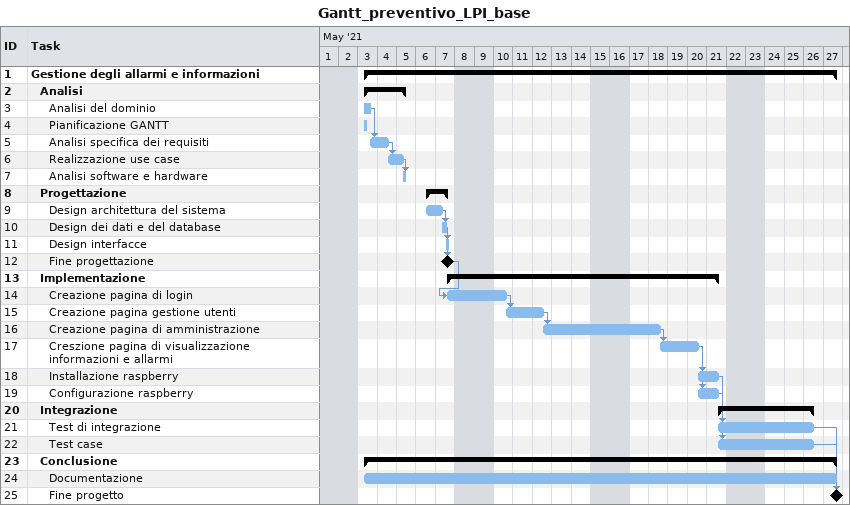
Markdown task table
Gantt_preventivo_LPI_base

| ID | Level | Task | Start | Finish | Predecessors |
|---|---|---|---|---|---|
| 1 | 1 | **Gestione degli allarmi e informazioni** | 2021-05-03 | 2021-05-27 |  |
| 2 | 2 | **Analisi** | 2021-05-03 | 2021-05-05 |  |
| 3 | 3 | Analisi del dominio | 2021-05-03 | 2021-05-03 |  |
| 4 | 3 | Pianificazione GANTT | 2021-05-03 | 2021-05-03 |  |
| 5 | 3 | Analisi specifica dei requisiti | 2021-05-03 | 2021-05-04 | 3 |
| 6 | 3 | Realizzazione use case | 2021-05-04 | 2021-05-05 | 5 |
| 7 | 3 | Analisi software e hardware | 2021-05-05 | 2021-05-05 | 6 |
| 8 | 2 | **Progettazione** | 2021-05-06 | 2021-05-07 |  |
| 9 | 3 | Design architettura del sistema | 2021-05-06 | 2021-05-07 |  |
| 10 | 3 | Design dei dati e del database | 2021-05-07 | 2021-05-07 | 9 |
| 11 | 3 | Design interfacce | 2021-05-07 | 2021-05-07 | 10 |
| 12 | 3 | Fine progettazione (milestone) | 2021-05-07 | 2021-05-07 | 11 |
| 13 | 2 | **Implementazione** | 2021-05-07 | 2021-05-21 |  |
| 14 | 3 | Creazione pagina di login | 2021-05-07 | 2021-05-10 | 12 |
| 15 | 3 | Creazione pagina gestione utenti | 2021-05-10 | 2021-05-12 | 14 |
| 16 | 3 | Creazione pagina di amministrazione | 2021-05-12 | 2021-05-18 | 15 |
| 17 | 3 | Creszione pagina di visualizzazione informazioni e allarmi | 2021-05-18 | 2021-05-20 | 16 |
| 18 | 3 | Installazione raspberry | 2021-05-20 | 2021-05-21 | 17 |
| 19 | 3 | Configurazione raspberry | 2021-05-20 | 2021-05-21 | 17 |
| 20 | 2 | **Integrazione** | 2021-05-21 | 2021-05-26 |  |
| 21 | 3 | Test di integrazione | 2021-05-21 | 2021-05-26 | 18, 19 |
| 22 | 3 | Test case | 2021-05-21 | 2021-05-26 | 18, 19 |
| 23 | 2 | **Conclusione** | 2021-05-03 | 2021-05-27 |  |
| 24 | 3 | Documentazione | 2021-05-03 | 2021-05-27 |  |
| 25 | 3 | Fine progetto (milestone) | 2021-05-27 | 2021-05-27 | 21, 22, 24 |
